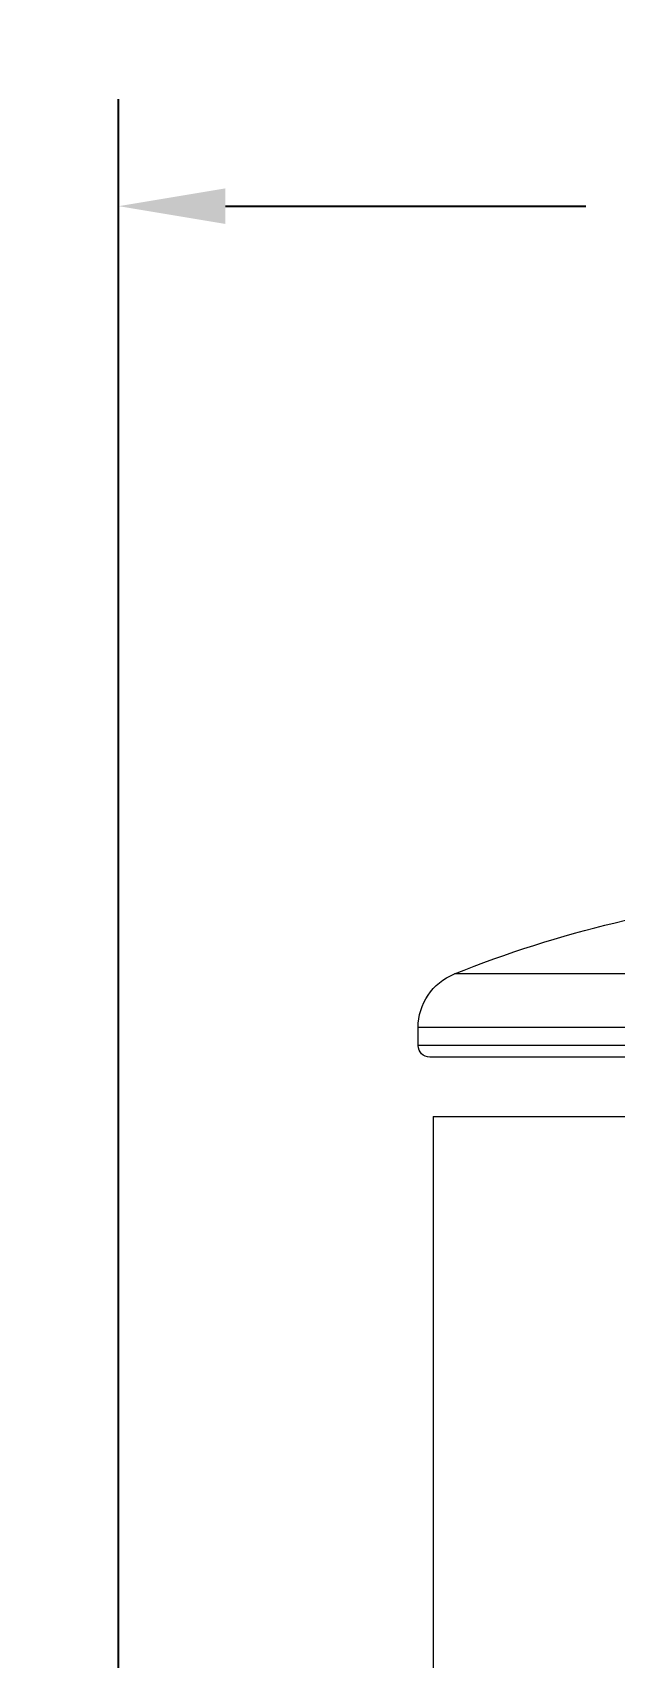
# Model space of a CAD drawing. Header units: inches. Extents: x -456 to 658, y -232 to 0.
# Drawn here: x -429.97 to -426.05, y -29.35 to -18.4 of the extents above; entities that cross this region are included whole.
import ezdxf

# ---------------------------------------------------------------- set-up
doc = ezdxf.new("R2010")
doc.units = ezdxf.units.IN
doc.header["$MEASUREMENT"] = 0
doc.styles.get("Standard").update_dxf_attribs({"font": 'arial.ttf'})
doc.dimstyles.get("Standard").update_dxf_attribs({"dimtxt": 0.18, "dimasz": 0.18, "dimexe": 0.18, "dimexo": 0.0625, "dimgap": 0.09, "dimtad": 0, "dimtih": 1, "dimtoh": 1, "dimdec": 4, "dimzin": 0, "dimdsep": 46, "dimtxsty": 'Standard', "dimcen": 0.09, "dimadec": 0, "dimazin": 0, "dimtfac": 1, "dimtdec": 4, "dimtofl": 0, "dimtmove": 0, "dimatfit": 3, "dimfxl": 1, "dimtolj": 1, "dimtzin": 0, "dimarcsym": 0})

# ---------------------------------------------------------------- blocks, each defined once
blk = doc.blocks.new('A$C55315FAE')
at = {"color": 0, "linetype": 'Continuous', "lineweight": 0, "extrusion": (1, -1.83697e-16, 0)}
for p, q in [((1.0836, 1.2016), (0.0314, 1.2016)), ((1.115, 1.1552), (0, 1.1552)), ((0, 1.1396), (0, 1.1552)), ((1.115, 1.1396), (0, 1.1396)), ((1.105, 1.1296), (0.01, 1.1296))]:
    blk.add_line(p, q, dxfattribs=at)
at = {"color": 0, "linetype": 'Continuous', "lineweight": 0, "extrusion": (0, 0, -1)}
for centre, radius, start, end in [((-0.404, 0.2736), 1, 68.1221, 84.9035), ((-0.05, 1.1552), 0.05, 360, 68.1221), ((-0.01, 1.1396), 0.01, 270, 0)]:
    blk.add_arc(centre, radius, start, end, dxfattribs=at)
blk = doc.blocks.new('*U23')
at = {"color": 0, "linetype": 'Continuous', "lineweight": 0, "extrusion": (-1, 6.12323e-17, 0)}
for p, q in [((0, 1.5625), (0.6827, 1.5625)), ((0, 1.5625), (0.6827, 1.5625)), ((0, 1.5625), (0, 0)), ((0.0417, 1.5625), (0.0417, 1.5625))]:
    blk.add_line(p, q, dxfattribs=at)
blk = doc.blocks.new('*D39')
at = {"color": 0, "lineweight": -2, "transparency": 16777216}
for p, q in [((-429.394, -37.606), (-429.394, -18.848)), ((-421.616, -25.395), (-421.616, -18.848)), ((-428.674, -19.568), (-426.245, -19.568)), ((-422.336, -19.568), (-424.765, -19.568))]:
    blk.add_line(p, q, dxfattribs=at)
at = {"color": 0, "transparency": 16777216}
for points in [[(-428.674, -19.448), (-428.674, -19.688), (-429.394, -19.568)], [(-422.336, -19.448), (-422.336, -19.688), (-421.616, -19.568)]]:
    blk.add_solid(points, dxfattribs=at)
at = {"layer": 'Defpoints', "color": 0, "transparency": 16777216}
for p in [(-421.616, -19.568), (-421.616, -25.645), (-429.394, -37.856)]:
    blk.add_point(p, dxfattribs=at)
at = {"color": 0, "transparency": 16777216, "insert": (-425.505, -19.568), "char_height": 0.72, "attachment_point": 5}
blk.add_mtext('\\A1;1"', dxfattribs=at)

msp = doc.modelspace()

# ---------------------------------------------------------------- linework, layer by layer
msp.add_circle((-418.68584, -31.94463), 19.44402)

# ---------------------------------------------------------------- block references
at = {"xscale": 7.777607268479954, "yscale": 7.777607268479954, "zscale": 7.777607268479954}
for name, p in [('A$C55315FAE', (-427.37529, -34.08844)), ('*U23', (-427.27463, -37.85561))]:
    msp.add_blockref(name, p, dxfattribs=at)

# ---------------------------------------------------------------- dimensions: what is measured, and where the dimension line sits
dim = msp.add_linear_dim(base=(-421.61642, -19.56758), p1=(-429.39403, -37.85561), p2=(-421.61642, -25.64477), text='1"', dimstyle='Standard', override={"dimscale": 4.000001, "dimlfac": 0.25})
dim.commit()
dim.dimension.update_dxf_attribs({"geometry": '*D39', "text_midpoint": (-425.50522, -19.56758), "dimtype": 160})

doc.saveas('drawing.dxf')
